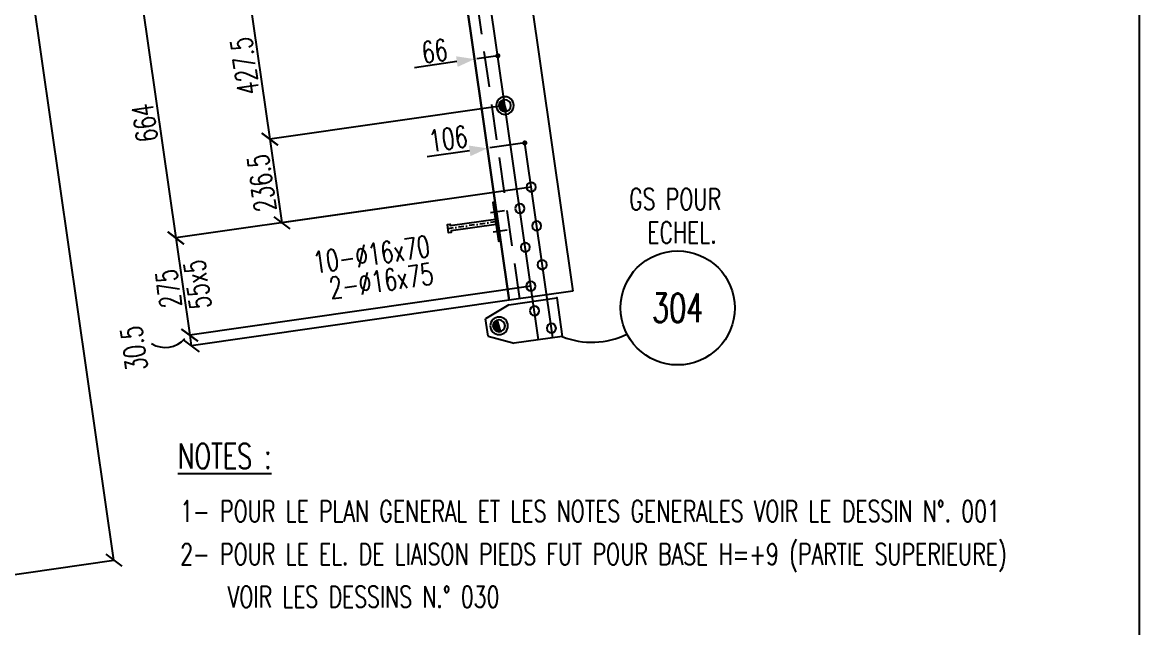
# Model space of a CAD drawing. Extents: x 142141 to 158361, y -163675 to -152195.
# Drawn here: x 155230 to 158361, y -160266 to -158568 of the extents above; entities that cross this region are included whole.
import ezdxf
from ezdxf.enums import TextEntityAlignment as Align

# ---------------------------------------------------------------- set-up
doc = ezdxf.new("R2010")
doc.units = 0
doc.header["$LTSCALE"] = 200
doc.header["$MEASUREMENT"] = 0
doc.linetypes.add('DASHDOT', pattern=[1, 0.5, -0.25, 0, -0.25])
doc.linetypes.add('DASHED', pattern=[0.75, 0.5, -0.25])
doc.layers.get('0').update_dxf_attribs({"linetype": 'CONTINUOUS'})
doc.layers.get('DEFPOINTS').update_dxf_attribs({"linetype": 'CONTINUOUS'})
for name, color, linetype in [('ASSI', 3, 'CONTINUOUS'), ('BOLLINI_1', 7, 'CONTINUOUS'), ('Echelon', 3, 'CONTINUOUS'), ('FORI', 2, 'CONTINUOUS'), ('LINEA_ANG', 2, 'CONTINUOUS'), ('LINEE_PIASTRA', 2, 'CONTINUOUS'), ('LINEE_PIASTRE', 2, 'CONTINUOUS'), ('LM', 7, 'CONTINUOUS'), ('LS', 7, 'CONTINUOUS'), ('MZ', 6, 'DASHDOT'), ('NOTATION', 2, 'CONTINUOUS'), ('PIASTRE', 5, 'CONTINUOUS'), ('QT_MAL', 7, 'CONTINUOUS'), ('QT_MPR', 7, 'CONTINUOUS'), ('QT_MSP', 7, 'CONTINUOUS'), ('TESTI_A_P', 7, 'CONTINUOUS'), ('TRAT-Y', 7, 'DASHED')]:
    doc.layers.add(name, color=color, linetype=linetype)
doc.styles.add('QUOTE', font='ROMANS8.SHX', dxfattribs={"width": 0.7})
doc.styles.add('RQL', font='ROMANS8.SHX', dxfattribs={"width": 0.7})
doc.styles.add('RS', font='ROMANS8.shx', dxfattribs={"width": 0.7})
doc.styles.get("Standard").update_dxf_attribs({"font": 'ROMANS8.SHX', "width": 0.7})
doc.dimstyles.new('FRECCE1', dxfattribs={"dimtxt": 60, "dimasz": 6.6667, "dimexe": 0, "dimexo": 0, "dimgap": 1, "dimtad": 1, "dimzin": 0, "dimdsep": 46, "dimtxsty": 'RS', "dimblk1": 'QUOTP', "dimblk2": 'QUOTF', "dimsah": 1, "dimcen": 0, "dimclrd": 2, "dimclre": 2, "dimclrt": 7, "dimadec": 0, "dimazin": 0, "dimtfac": 1, "dimtix": 1, "dimtmove": 2, "dimatfit": 3, "dimldrblk": 'QUOTP', "dimfxl": 1, "dimtolj": 1, "dimtzin": 0, "dimarcsym": 0})
doc.dimstyles.new('TRATTO', dxfattribs={"dimscale": 0, "dimtxt": 60, "dimasz": 40, "dimexe": 0, "dimexo": 0, "dimgap": 10, "dimtad": 1, "dimrnd": 0.5, "dimdsep": 46, "dimtxsty": 'RS', "dimblk1": 'OBLIQUE', "dimblk2": 'OBLIQUE', "dimsah": 1, "dimcen": 0.09, "dimclrd": 2, "dimclre": 2, "dimclrt": 7, "dimadec": 0, "dimazin": 0, "dimtfac": 1, "dimtix": 1, "dimtmove": 2, "dimatfit": 3, "dimfxl": 1, "dimtolj": 1, "dimtzin": 0, "dimarcsym": 0})

# ---------------------------------------------------------------- blocks, each defined once
blk = doc.blocks.new('P20')
at = {"color": 0}
for p, q in [((0, 0.98), (0.02, 1)), ((0, 0.94), (0.06, 1)), ((1, -0.01), (0, 0.99)), ((0, 0.89), (0.1, 0.99)), ((0, 0.85), (0.14, 0.99)), ((0, 0.8), (0.18, 0.98)), ((0, 0.76), (0.22, 0.98)), ((0, 0.71), (0.25, 0.97)), ((0, 0.67), (0.29, 0.96)), ((1, -0.05), (0, 0.95)), ((0, 0.62), (0.32, 0.95)), ((0, 0.58), (0.36, 0.93)), ((0, 0.53), (0.39, 0.92)), ((0, 0.49), (0.42, 0.91)), ((1, -0.09), (0, 0.9)), ((0, 0.44), (0.45, 0.89)), ((0, 0.4), (0.48, 0.88)), ((0.99, -0.13), (0, 0.86)), ((0, 0.35), (0.51, 0.86)), ((0, 0.31), (0.54, 0.84)), ((0, 0.26), (0.56, 0.83)), ((0.99, -0.17), (0, 0.81)), ((0, 0.22), (0.59, 0.81)), ((0, 0.17), (0.61, 0.79)), ((0.98, -0.21), (0, 0.77)), ((0, 0.13), (0.64, 0.77)), ((0, 0.08), (0.66, 0.75)), ((0, 0.04), (0.69, 0.73)), ((0.97, -0.25), (0, 0.72)), ((0, -0.01), (0.71, 0.7)), ((0.96, -0.28), (0, 0.68)), ((0, -0.05), (0.73, 0.68)), ((0, -0.1), (0.75, 0.66)), ((0.95, -0.32), (0, 0.63)), ((0, -0.14), (0.77, 0.63)), ((0, -0.19), (0.79, 0.61)), ((0.94, -0.35), (0, 0.59)), ((0, -0.23), (0.81, 0.58)), ((0, -0.28), (0.83, 0.56)), ((0.92, -0.38), (0, 0.54)), ((0, -0.32), (0.85, 0.53)), ((0.91, -0.41), (0, 0.5)), ((0, -0.36), (0.87, 0.5)), ((0, -0.41), (0.88, 0.47)), ((0.9, -0.44), (0, 0.45)), ((0, -0.45), (0.9, 0.44)), ((0.88, -0.47), (0, 0.41)), ((0, -0.5), (0.91, 0.41)), ((0, -0.54), (0.92, 0.38)), ((0.87, -0.5), (0, 0.36)), ((0, -0.59), (0.94, 0.35)), ((0.85, -0.53), (0, 0.32)), ((0, -0.63), (0.95, 0.31)), ((0, -0.68), (0.96, 0.28)), ((0.83, -0.56), (0, 0.27)), ((0, -0.72), (0.97, 0.25)), ((0.81, -0.58), (0, 0.23)), ((0, -0.77), (0.98, 0.21)), ((0.79, -0.61), (0, 0.18)), ((0, -0.81), (0.99, 0.17)), ((0.77, -0.63), (0, 0.14)), ((0, -0.86), (0.99, 0.13)), ((0.75, -0.66), (0, 0.09)), ((0, -0.9), (1, 0.09)), ((0.73, -0.68), (0, 0.05)), ((0, -0.95), (1, 0.05)), ((0.71, -0.7), (0, 0.01)), ((0, -0.99), (1, 0.01)), ((1, 0.04), (0.04, 1)), ((1, 0.09), (0.09, 1)), ((0.99, 0.14), (0.14, 0.99)), ((0.98, 0.19), (0.19, 0.98)), ((0.97, 0.25), (0.25, 0.97)), ((0.95, 0.31), (0.31, 0.95)), ((0.92, 0.38), (0.38, 0.92)), ((0.88, 0.47), (0.47, 0.88)), ((0.81, 0.59), (0.59, 0.81)), ((0.69, -0.73), (0, -0.04)), ((0.66, -0.75), (0, -0.08)), ((0.64, -0.77), (0, -0.13)), ((0.61, -0.79), (0, -0.17)), ((0.59, -0.81), (0, -0.22)), ((0.56, -0.83), (0, -0.26)), ((0.54, -0.84), (0, -0.31)), ((0.51, -0.86), (0, -0.35)), ((0.48, -0.88), (0, -0.4)), ((0.45, -0.89), (0, -0.44)), ((0.42, -0.91), (0, -0.49)), ((0.39, -0.92), (0, -0.53)), ((0.36, -0.93), (0, -0.58)), ((0.32, -0.95), (0, -0.62)), ((0.29, -0.96), (0, -0.67)), ((0.25, -0.97), (0, -0.71)), ((0.22, -0.98), (0, -0.76)), ((0.18, -0.98), (0, -0.8)), ((0.14, -0.99), (0, -0.85)), ((0.1, -0.99), (0, -0.89)), ((0.04, -1), (1, -0.04)), ((0.09, -1), (1, -0.09)), ((0.14, -0.99), (0.99, -0.14)), ((0.19, -0.98), (0.98, -0.19)), ((0.25, -0.97), (0.97, -0.25)), ((0.31, -0.95), (0.95, -0.31)), ((0.38, -0.92), (0.92, -0.38)), ((0.47, -0.88), (0.88, -0.47)), ((0.59, -0.81), (0.81, -0.59))]:
    blk.add_line(p, q, dxfattribs=at)
for radius in [1.5, 1]:
    blk.add_circle((0, 0), radius)
blk = doc.blocks.new('16')
blk.add_circle((0, 0), 1)
blk = doc.blocks.new('ASSE98')
blk.add_line((0, 0), (1, 0))
at = {"color": 7, "style": 'QUOTE', "width": 0.5, "flags": 1}
for tag, p in [('TI', (1.38308, 6.82731)), ('DI_S', (1.38308, 6.42178)), ('D_S', (1.38308, 6.02092)), ('E_S', (1.38308, 5.68065)), ('NFORI', (1.36454, 5.29792)), ('ALAR', (1.36349, 4.93246)), ('FAM', (1.3775, 4.54645)), ('ALA', (1.38308, 4.19257)), ('DISP2', (1.38308, 3.84971)), ('DISP1', (1.38308, 3.50686)), ('PINZAF', (1.38308, 3.164)), ('PINZAI', (1.38308, 2.82114)), ('TRP', (1.38308, 2.47829)), ('NP', (1.38308, 2.13543)), ('SV', (1.38308, 1.79257)), ('PESO', (1.38308, 1.44971)), ('QUA', (1.38308, 1.10686)), ('LUN', (1.38308, 0.764)), ('PROF', (1.38308, 0.42114)), ('POS', (1.38308, 0.07829))]:
    blk.add_attdef(tag, p, '', height=0.2, dxfattribs=at)
at = {"color": 7, "flags": 1}
for tag, p in [('LAV1', (3.07431, 6.82847)), ('LAV2', (3.07431, 6.49513)), ('LAV3', (3.07431, 6.1618)), ('LAV4', (3.07431, 5.82847)), ('LAV5', (3.07431, 5.49513)), ('LAV6', (3.07431, 5.1618)), ('LAV7', (3.07431, 4.82847)), ('LAV8', (3.07431, 4.49513)), ('LAV9', (3.07431, 4.1618)), ('LAV10', (3.07431, 3.82847))]:
    blk.add_attdef(tag, p, '', height=0.2, dxfattribs=at)
blk = doc.blocks.new('MRKR_98')
blk.add_point((0, 0))
at = {"color": 7, "style": 'QUOTE', "width": 0.5, "flags": 1}
for tag, p in [('TI', (3.73, 6.83)), ('DI_S', (3.73, 6.42)), ('AUX2', (3.71, 4.93)), ('NFORI', (3.72, 5.3)), ('D_S', (3.73, 6.02)), ('E_S', (3.73, 5.68)), ('FAM', (3.73, 4.55)), ('AUX1', (3.73, 4.19)), ('COMMESSA', (3.73, 3.85)), ('MD', (3.73, 3.51)), ('MP', (3.73, 3.16)), ('LARGHEZZA', (3.73, 2.82)), ('SPESSORE', (3.73, 2.48)), ('NP', (3.73, 2.14)), ('SV', (3.73, 1.79)), ('PESO', (3.73, 1.45)), ('QUA', (3.73, 1.11)), ('LUN', (3.73, 0.76)), ('PROF', (3.73, 0.42)), ('POS', (3.73, 0.08))]:
    blk.add_attdef(tag, p, '', height=0.2, dxfattribs=at)
at = {"color": 7, "flags": 1}
for tag, p in [('LAV1', (5.26, 6.88)), ('LAV2', (5.26, 6.55)), ('LAV3', (5.26, 6.21)), ('LAV4', (5.26, 5.88)), ('LAV5', (5.26, 5.55)), ('LAV6', (5.26, 5.21)), ('LAV7', (5.26, 4.88)), ('LAV8', (5.26, 4.55)), ('LAV9', (5.26, 4.21)), ('LAV10', (5.26, 3.88))]:
    blk.add_attdef(tag, p, '', height=0.2, dxfattribs=at)
blk = doc.blocks.new('xxx')
blk.add_circle((0, 0), 8)
at = {"color": 3, "style": 'RQL', "width": 0.7}
blk.add_attdef('POS', text='', height=4, dxfattribs=at).set_placement((0, 0), align=Align.MIDDLE)
at = {"style": 'RQL', "width": 0.7, "flags": 1}
for tag, p in [('POS1', (-0.39, -5.42)), ('TIPO', (-0.39, -8.66))]:
    blk.add_attdef(tag, p, '', height=2, dxfattribs=at)
blk = doc.blocks.new('A$C6E393FD9')
at = {"layer": 'Echelon'}
blk.add_lwpolyline([(2.5, 0), (0, 19.8), (168.6, 41.4), (167.9, 47.2), (177.8, 48.5), (181.8, 17.1), (171.9, 15.8), (171.2, 21.6), (2.5, 0)], close=True, dxfattribs=at)
at = {"layer": 'MZ', "ltscale": 0.2}
blk.add_line((1.3, 9.9), (179.8, 32.8), dxfattribs=at)
blk = doc.blocks.new('_OBLIQUE')
at = {"color": 0, "linetype": 'ByBlock'}
blk.add_line((-0.5, -0.5), (0.5, 0.5), dxfattribs=at)
blk = doc.blocks.new('*D67')
at = {"layer": 'DEFPOINTS', "color": 0, "transparency": 16777216}
for p in [(154616.4, -154014), (153323.6, -154199.5), (154193.6, -160262.3)]:
    blk.add_point(p, dxfattribs=at)
at = {"layer": 'QT_MPR', "color": 2, "lineweight": -2, "transparency": 16777216}
for p, q in [((153323.6, -154199.5), (154616.4, -154014)), ((155486.4, -160076.8), (154616.4, -154014)), ((154193.6, -160262.3), (155486.4, -160076.8))]:
    blk.add_line(p, q, dxfattribs=at)
at = {"layer": 'QT_MPR', "color": 2, "lineweight": -2, "transparency": 16777216, "xscale": 40, "yscale": 40, "zscale": 40}
for p, rotation in [((154616.4, -154014), 98.1661393023538), ((155486.4, -160076.8), 278.1661393023538)]:
    blk.add_blockref('_OBLIQUE', p, dxfattribs=dict(at, rotation=rotation))
at = {"layer": 'QT_MPR', "color": 7, "transparency": 16777216, "insert": (155011.8, -157051.1), "char_height": 60, "attachment_point": 5, "rotation": 98.1661, "style": 'RS'}
blk.add_mtext('\\A1;6125', dxfattribs=at)
blk = doc.blocks.new('*D112')
at = {"layer": 'DEFPOINTS', "color": 0, "transparency": 16777216}
for p in [(156577.2, -158371), (156655.6, -159030.2), (155659.8, -159173.1)]:
    blk.add_point(p, dxfattribs=at)
at = {"layer": 'QT_MPR', "color": 2, "lineweight": -2, "transparency": 16777216}
for p, q in [((156577.2, -158371), (155565.5, -158516.2)), ((155565.5, -158516.2), (155659.8, -159173.1)), ((156655.6, -159030.2), (155659.8, -159173.1))]:
    blk.add_line(p, q, dxfattribs=at)
at = {"layer": 'QT_MPR', "color": 2, "lineweight": -2, "transparency": 16777216, "xscale": 40, "yscale": 40, "zscale": 40}
for p, rotation in [((155565.5, -158516.2), 98.16613930235562), ((155659.8, -159173.1), 278.1661393023556)]:
    blk.add_blockref('_OBLIQUE', p, dxfattribs=dict(at, rotation=rotation))
at = {"layer": 'QT_MPR', "color": 7, "transparency": 16777216, "insert": (155573.1, -158850.4), "char_height": 60, "attachment_point": 5, "rotation": 98.1661, "style": 'RS'}
blk.add_mtext('\\A1;664', dxfattribs=at)
blk = doc.blocks.new('*D113')
at = {"layer": 'DEFPOINTS', "color": 0, "transparency": 16777216}
for p in [(156655.6, -159030.2), (156655.1, -159308.1), (155698.9, -159445.4)]:
    blk.add_point(p, dxfattribs=at)
at = {"layer": 'QT_MPR', "color": 2, "lineweight": -2, "transparency": 16777216}
for p, q in [((156655.6, -159030.2), (155659.8, -159173.1)), ((155659.8, -159173.1), (155698.9, -159445.4)), ((156655.1, -159308.1), (155698.9, -159445.4))]:
    blk.add_line(p, q, dxfattribs=at)
at = {"layer": 'QT_MPR', "color": 2, "lineweight": -2, "transparency": 16777216, "xscale": 40, "yscale": 40, "zscale": 40}
for p, rotation in [((155659.8, -159173.1), 98.16613930235562), ((155698.9, -159445.4), 278.1661393023556)]:
    blk.add_blockref('_OBLIQUE', p, dxfattribs=dict(at, rotation=rotation))
at = {"layer": 'QT_MPR', "color": 7, "transparency": 16777216, "insert": (155720.5, -159303.6), "char_height": 60, "attachment_point": 5, "rotation": 98.1661, "style": 'RS'}
blk.add_mtext('\\A1;55x5', dxfattribs=at)
blk = doc.blocks.new('*D114')
at = {"layer": 'DEFPOINTS', "color": 0, "transparency": 16777216}
for p in [(156655.6, -159030.2), (156655.1, -159308.1), (155698.9, -159445.4)]:
    blk.add_point(p, dxfattribs=at)
at = {"layer": 'QT_MPR', "color": 2, "lineweight": -2, "transparency": 16777216}
for p, q in [((156655.6, -159030.2), (155659.8, -159173.1)), ((155659.8, -159173.1), (155698.9, -159445.4)), ((156655.1, -159308.1), (155698.9, -159445.4))]:
    blk.add_line(p, q, dxfattribs=at)
at = {"layer": 'QT_MPR', "color": 2, "lineweight": -2, "transparency": 16777216, "xscale": 40, "yscale": 40, "zscale": 40}
for p, rotation in [((155659.8, -159173.1), 98.16613930235562), ((155698.9, -159445.4), 278.1661393023556)]:
    blk.add_blockref('_OBLIQUE', p, dxfattribs=dict(at, rotation=rotation))
at = {"layer": 'QT_MPR', "color": 7, "transparency": 16777216, "insert": (155639.7, -159314.9), "char_height": 60, "attachment_point": 5, "rotation": 98.1661, "style": 'RS'}
blk.add_mtext('\\A1;275', dxfattribs=at)
blk = doc.blocks.new('*D115')
at = {"layer": 'DEFPOINTS', "color": 0, "transparency": 16777216}
for p in [(156655.1, -159308.1), (156594.1, -159347.8), (155703.2, -159475.6)]:
    blk.add_point(p, dxfattribs=at)
at = {"layer": 'QT_MPR', "color": 2, "lineweight": -2, "transparency": 16777216}
for p, q in [((156655.1, -159308.1), (155698.9, -159445.4)), ((156594.1, -159347.8), (155703.2, -159475.6)), ((155698.9, -159445.4), (155703.2, -159475.6))]:
    blk.add_line(p, q, dxfattribs=at)
at = {"layer": 'QT_MPR', "color": 2, "lineweight": -2, "transparency": 16777216, "xscale": 40, "yscale": 40, "zscale": 40}
for p, rotation in [((155698.9, -159445.4), 98.16613930235562), ((155703.2, -159475.6), 278.1661393023556)]:
    blk.add_blockref('_OBLIQUE', p, dxfattribs=dict(at, rotation=rotation))
at = {"layer": 'QT_MPR', "color": 7, "transparency": 16777216, "insert": (155542.6, -159482.6), "char_height": 60, "attachment_point": 5, "rotation": 98.1661, "style": 'RS'}
blk.add_mtext('\\A1;30.5', dxfattribs=at)
blk = doc.blocks.new('*D129')
at = {"layer": 'DEFPOINTS', "color": 0, "transparency": 16777216}
for p in [(156577.2, -158371), (156582.4, -158801.7), (155923.2, -158896.3)]:
    blk.add_point(p, dxfattribs=at)
at = {"layer": 'QT_MSP', "color": 2, "lineweight": -2, "transparency": 16777216}
for p, q in [((156577.2, -158371), (155862.5, -158473.6)), ((155862.5, -158473.6), (155923.2, -158896.3)), ((156582.4, -158801.7), (155923.2, -158896.3))]:
    blk.add_line(p, q, dxfattribs=at)
at = {"layer": 'QT_MSP', "color": 2, "lineweight": -2, "transparency": 16777216, "xscale": 40, "yscale": 40, "zscale": 40}
for p, rotation in [((155862.5, -158473.6), 98.16613930235562), ((155923.2, -158896.3), 278.1661393023556)]:
    blk.add_blockref('_OBLIQUE', p, dxfattribs=dict(at, rotation=rotation))
at = {"layer": 'QT_MSP', "color": 7, "transparency": 16777216, "insert": (155853.2, -158690.6), "char_height": 60, "attachment_point": 5, "rotation": 98.1661, "style": 'RS'}
blk.add_mtext('\\A1;427.5', dxfattribs=at)
blk = doc.blocks.new('*D130')
at = {"layer": 'DEFPOINTS', "color": 0, "transparency": 16777216}
for p in [(156582.4, -158801.7), (156655.6, -159030.2), (155956.8, -159130.5)]:
    blk.add_point(p, dxfattribs=at)
at = {"layer": 'QT_MSP', "color": 2, "lineweight": -2, "transparency": 16777216}
for p, q in [((156582.4, -158801.7), (155923.2, -158896.3)), ((155923.2, -158896.3), (155956.8, -159130.5)), ((156655.6, -159030.2), (155956.8, -159130.5))]:
    blk.add_line(p, q, dxfattribs=at)
at = {"layer": 'QT_MSP', "color": 2, "lineweight": -2, "transparency": 16777216, "xscale": 40, "yscale": 40, "zscale": 40}
for p, rotation in [((155923.2, -158896.3), 98.16613930235562), ((155956.8, -159130.5), 278.1661393023556)]:
    blk.add_blockref('_OBLIQUE', p, dxfattribs=dict(at, rotation=rotation))
at = {"layer": 'QT_MSP', "color": 7, "transparency": 16777216, "insert": (155900.4, -159019.1), "char_height": 60, "attachment_point": 5, "rotation": 98.1661, "style": 'RS'}
blk.add_mtext('\\A1;236.5', dxfattribs=at)
blk = doc.blocks.new('QUOTP')
at = {"layer": 'ASSI', "color": 2, "const_width": 1.07}
blk.add_lwpolyline([(-0.53, 0, 1), (0.53, 0, 1)], format="xyb", close=True, dxfattribs=at)
blk = doc.blocks.new('QUOTF')
at = {"layer": 'LS', "color": 2}
blk.add_line((7.5, 0), (25.5, 0), dxfattribs=at)
blk.add_solid([(7.5, 2.25), (0, 0), (7.5, -2.25)], dxfattribs=at)
blk = doc.blocks.new('*D134')
at = {"layer": 'DEFPOINTS', "color": 0, "transparency": 16777216}
for p in [(156497, -158671.4), (156497, -158671.4), (156562.4, -158662)]:
    blk.add_point(p, dxfattribs=at)
at = {"layer": 'QT_MAL', "color": 2, "lineweight": -2, "transparency": 16777216}
for p, q in [((156497, -158671.4), (156497, -158671.4)), ((156555.8, -158663), (156503.6, -158670.5)), ((156562.4, -158662), (156562.4, -158662))]:
    blk.add_line(p, q, dxfattribs=at)
at = {"layer": 'QT_MAL', "color": 2, "lineweight": -2, "transparency": 16777216, "xscale": 6.6667, "yscale": 6.6667, "zscale": 6.6667}
for name, p, rotation in [('QUOTF', (156497, -158671.4), 188.1661393023538), ('QUOTP', (156562.4, -158662), 8.166139302353752)]:
    blk.add_blockref(name, p, dxfattribs=dict(at, rotation=rotation))
at = {"layer": 'QT_MAL', "color": 7, "transparency": 16777216, "insert": (156384.9, -158649), "char_height": 60, "attachment_point": 5, "rotation": 8.1661, "style": 'RS'}
blk.add_mtext('\\A1;66', dxfattribs=at)
blk = doc.blocks.new('*D133')
at = {"layer": 'DEFPOINTS', "color": 0, "transparency": 16777216}
for p in [(156532.9, -158921.7), (156532.9, -158921.7), (156637.9, -158906.6)]:
    blk.add_point(p, dxfattribs=at)
at = {"layer": 'QT_MAL', "color": 2, "lineweight": -2, "transparency": 16777216}
for p, q in [((156631.3, -158907.6), (156539.5, -158920.7)), ((156637.9, -158906.6), (156637.9, -158906.6))]:
    blk.add_line(p, q, dxfattribs=at)
at = {"layer": 'QT_MAL', "color": 2, "lineweight": -2, "transparency": 16777216, "xscale": 6.6667, "yscale": 6.6667, "zscale": 6.6667}
for name, p, rotation in [('QUOTP', (156637.9, -158906.6), 8.166139302353752), ('QUOTF', (156532.9, -158921.7), 188.1661393023538)]:
    blk.add_blockref(name, p, dxfattribs=dict(at, rotation=rotation))
at = {"layer": 'QT_MAL', "color": 7, "transparency": 16777216, "insert": (156423.2, -158894.7), "char_height": 60, "attachment_point": 5, "rotation": 8.1661, "style": 'RS'}
blk.add_mtext('\\A1;106', dxfattribs=at)
blk = doc.blocks.new('bull')
at = {"style": 'RS', "width": 0.7, "flags": 1}
for tag, p in [('NN', (-12.25, 0)), ('DIAMETRO', (0, -4.86)), ('SERRAGGIO', (0, -9.71)), ('LUNGHEZZA', (0, -14.57)), ('NB', (0, -19.43)), ('TIPO', (0, -24.12)), ('EL', (-0.14, -29))]:
    blk.add_attdef(tag, p, '', height=3, dxfattribs=at)
at = {"style": 'RS', "width": 0.7}
blk.add_attdef('BULLONE', (0, 0), '', height=3, dxfattribs=at)

msp = doc.modelspace()

# ---------------------------------------------------------------- linework, layer by layer
at = {"layer": 'LINEA_ANG'}
for p, q in [((156594.077, -159347.752), (155725.478, -153294.756)), ((155903.653, -153269.189), (156772.252, -159322.185)), ((156772.252, -159322.185), (156594.077, -159347.752))]:
    msp.add_line(p, q, dxfattribs=at)
at = {"layer": 'LINEE_PIASTRA'}
for p, q in [((156592.876, -159360.512), (156527.848, -159400.151)), ((156534.808, -159448.654), (156608.359, -159468.407))]:
    msp.add_line(p, q, dxfattribs=at)
at = {"layer": 'LINEE_PIASTRE'}
for p, q in [((156592.876, -159360.512), (156727.497, -159341.194)), ((156727.497, -159341.194), (156742.98, -159449.089)), ((156534.808, -159448.654), (156527.848, -159400.151)), ((156742.98, -159449.089), (156608.359, -159468.407))]:
    msp.add_line(p, q, dxfattribs=at)
at = {"layer": 'LS', "color": 6}
for p, q in [((156676.659, -159458.606), (156401.659, -157542.216)), ((156716.254, -159452.924), (156637.859, -158906.616)), ((156580.956, -159096.519), (156541.509, -159102.18)), ((156588.768, -159150.962), (156549.321, -159156.622))]:
    msp.add_line(p, q, dxfattribs=at)
at = {"layer": 'LS', "color": 8}
msp.add_lwpolyline([(142140.931, -152195.489), (142140.931, -163675.489), (154860.931, -163675.489), (154860.931, -162075.489), (158360.931, -162075.489), (158360.931, -152195.489), (142140.931, -152195.489)], close=True, dxfattribs=at)
at = {"layer": 'LS', "color": 2}
msp.add_lwpolyline([(156570.135, -159180.912), (156554.653, -159073.017), (156548.713, -159073.87), (156564.196, -159181.764)], close=True, dxfattribs=at)
at = {"layer": 'LS', "color": 6}
for centre, radius, start, end in [((155630.158, -159407.575), 72.482, 238.425282, 319.457327), ((156825.338, -159240.494), 224.963, 248.369619, 296.059012)]:
    msp.add_arc(centre, radius, start, end, dxfattribs=at)
at = {"layer": 'TRAT-Y'}
msp.add_line((156623.773, -159343.491), (155755.174, -153290.495), dxfattribs=at)

# ---------------------------------------------------------------- block references
at = {"layer": 'ASSI', "xscale": 6115.000000000001, "rotation": 278.1661393023556}
msp.add_blockref('ASSE98', (155725.478, -153294.756), dxfattribs=at)
at = {"layer": 'BOLLINI_1', "xscale": 20, "yscale": 20, "zscale": 20}
msp.add_blockref('xxx', (157066.326, -159369.188), dxfattribs=at).add_auto_attribs({'POS': '304'})
at = {"layer": 'FORI'}
for name, p, xscale, yscale, zscale, rotation in [('P20', (156582.399, -158801.739), -16.5, 16.5, 16.5, 16.33227860470942), ('16', (156655.599, -159030.245), -13, 13, 13, 196.3322786047093), ('16', (156623.817, -159090.369), -13, 13, 13, 196.3322786047094), ('16', (156671.223, -159139.13), -13, 13, 13, 196.3322786047094), ('16', (156639.441, -159199.254), -13, 13, 13, 196.3322786047093), ('16', (156686.848, -159248.014), -13, 13, 13, 196.3322786047093), ('16', (156655.066, -159308.138), -13, 13, 13, 196.3322786047029), ('16', (156665.012, -159377.437), -13, 13, 13, 16.33227860469719), ('P20', (156565.973, -159419.431), -16.5, 16.5, 16.5, 16.33227860470295), ('16', (156712.418, -159426.198), -13, 13, 13, 196.332278604703)]:
    msp.add_blockref(name, p, dxfattribs=dict(at, xscale=xscale, yscale=yscale, zscale=zscale, rotation=rotation))
at = {"layer": 'LS', "xscale": 0.7500000000000001, "yscale": 0.7500000000000001, "zscale": 0.7500000000000001, "rotation": 180.868929999676}
msp.add_blockref('A$C6E393FD9', (156557.295, -159120.364), dxfattribs=at)
at = {"layer": 'LS', "color": 7, "xscale": 20, "yscale": 20, "zscale": 20}
for p, rotation, values in [((156049.532, -159272.665), 8.34732074083666, {'BULLONE': '10-%%c16x70             '}), ((156094.651, -159343.865), 8.166139302351567, {'BULLONE': '2-%%c16x75                '})]:
    msp.add_blockref('bull', p, dxfattribs=dict(at, rotation=rotation)).add_auto_attribs(values)
at = {"layer": 'PIASTRE', "xscale": 20, "yscale": 20, "zscale": 20, "rotation": 98.1661393057029}
msp.add_blockref('MRKR_98', (156727.497, -159341.194), dxfattribs=at)

# ---------------------------------------------------------------- texts
at = {"layer": 'LM', "style": 'RS', "width": 0.7}
for s, p in [('1- POUR LE PLAN GENERAL ET LES NOTES GENERALES VOIR LE DESSIN N%%D. 001', (155672.168, -159969.505)), ('2- POUR LE EL. DE LIAISON PIEDS FUT POUR BASE H=+9 (PARTIE SUPERIEURE)', (155672.168, -160089.505))]:
    msp.add_text(s, height=60, dxfattribs=at).set_placement(p)
at = {"layer": 'LM', "color": 0, "style": 'RS', "width": 0.7}
msp.add_text('VOIR LES DESSINS N.° 030', height=60, dxfattribs=at).set_placement((155805.165, -160209.505))
at = {"layer": 'NOTATION', "color": 7, "style": 'RS', "width": 0.7}
msp.add_text('%%uNOTES :', height=70, dxfattribs=at).set_placement((155666.013, -159819.703))
at = {"layer": 'TESTI_A_P', "style": 'RS', "width": 0.7}
for s, p in [('GS POUR', (156930.189, -159094.131)), (' ECHEL.', (156952.25, -159187.424))]:
    msp.add_text(s, height=60, dxfattribs=at).set_placement(p)

# ---------------------------------------------------------------- dimensions: what is measured, and where the dimension line sits
at = {"layer": 'QT_MAL', "color": 7}
for base, p1, p2, text, picture, middle in [((156497.023, -158671.413), (156562.352, -158662.038), (156497.023, -158671.413), '66', '*D134', (156384.938, -158649)), ((156532.935, -158921.673), (156637.858, -158906.616), (156532.935, -158921.673), '106', '*D133', (156423.211, -158894.731))]:
    dim = msp.add_linear_dim(base=base, p1=p1, p2=p2, angle=188.166139, text=text, dimstyle='FRECCE1', dxfattribs=at)
    dim.commit()
    dim.dimension.update_dxf_attribs({"geometry": picture, "text_midpoint": middle, "dimtype": 160})
at = {"layer": 'QT_MPR', "color": 7}
for base, p1, p2, text, picture, middle in [((154616.4, -154014.026), (154193.642, -160262.282), (153323.644, -154199.536), '6125', '*D67', (155011.805, -157051.081)), ((155659.801, -159173.141), (156577.167, -158371.032), (156655.599, -159030.245), '664', '*D112', (155573.072, -158850.352)), ((155698.863, -159445.352), (156655.599, -159030.245), (156655.066, -159308.138), '275', '*D114', (155639.738, -159314.928)), ((155698.863, -159445.352), (156655.599, -159030.245), (156655.066, -159308.138), '55x5', '*D113', (155720.52, -159303.61)), ((155703.203, -159475.592), (156655.066, -159308.138), (156594.077, -159347.752), '30.5', '*D115', (155542.646, -159482.611))]:
    dim = msp.add_linear_dim(base=base, p1=p1, p2=p2, angle=98.166139, text=text, dimstyle='TRATTO', override={"dimscale": 1}, dxfattribs=at)
    dim.commit()
    dim.dimension.update_dxf_attribs({"geometry": picture, "text_midpoint": middle, "dimtype": 160})
at = {"layer": 'QT_MSP', "color": 7}
for base, p1, p2, text, picture, middle in [((155923.154, -158896.34), (156577.167, -158371.032), (156582.399, -158801.739), '427.5', '*D129', (155853.227, -158690.646)), ((155956.759, -159130.528), (156582.399, -158801.739), (156655.599, -159030.245), '236.5', '*D130', (155900.362, -159019.116))]:
    dim = msp.add_linear_dim(base=base, p1=p1, p2=p2, angle=98.166139, text=text, dimstyle='TRATTO', override={"dimscale": 1}, dxfattribs=at)
    dim.commit()
    dim.dimension.update_dxf_attribs({"geometry": picture, "text_midpoint": middle, "dimtype": 160})

doc.saveas('drawing.dxf')
